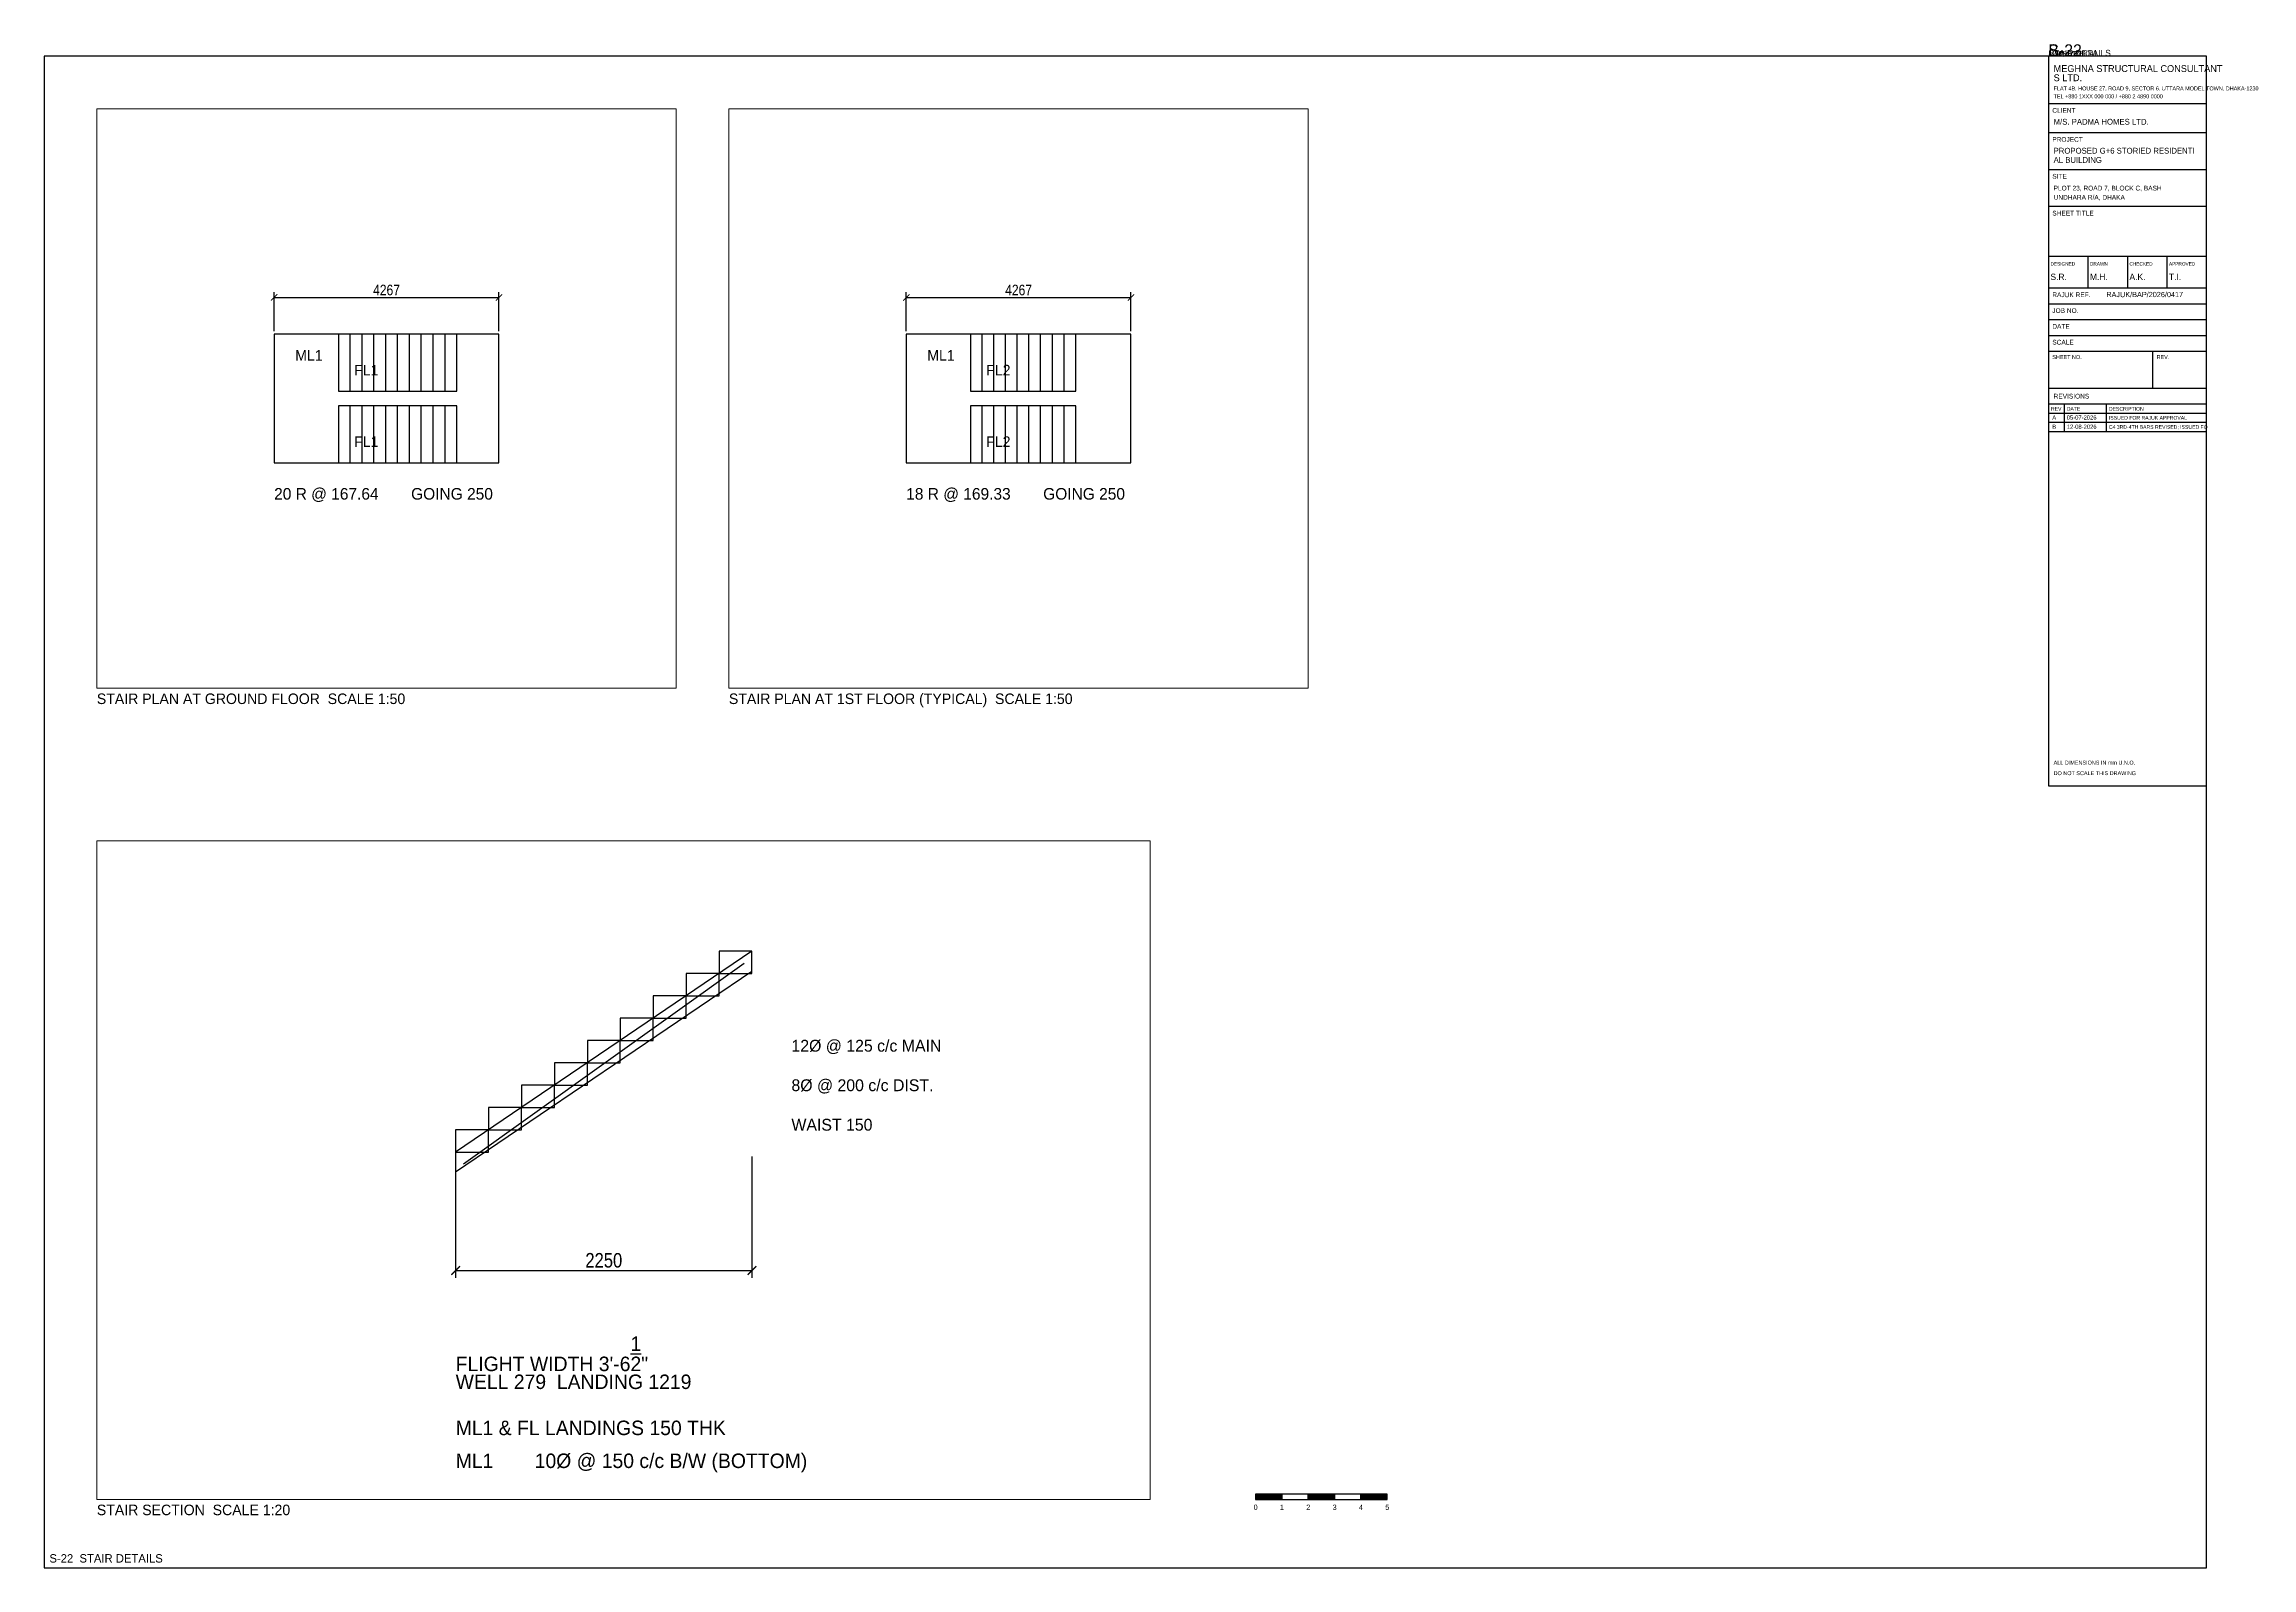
# Paper-space layout 'S-22 STAIR DETAILS' of a CAD drawing. Extents: x 10 to 848, y 10 to 589.
# The model-space entities are those that its viewports show. They can reach past a viewport. Long polylines and large blocks are cut down to what shows.
import ezdxf
from ezdxf.enums import TextEntityAlignment as Align

# ---------------------------------------------------------------- set-up
doc = ezdxf.new("R2010")
doc.units = 0
for name, color, linetype in [('Dimension', 6, 'Continuous'), ('Rod-1', 6, 'Continuous'), ('Sheet', 7, 'Continuous'), ('Slab', 5, 'Continuous'), ('Text-1', 7, 'Continuous'), ('Text-2', 7, 'Continuous'), ('TITLE', 7, 'Continuous'), ('Wall', 1, 'Continuous')]:
    doc.layers.add(name, color=color, linetype=linetype)
doc.styles.add('OpenSansCondensed-Light', font='OpenSansCondensed-Light.ttf')
doc.dimstyles.new('EZDXF', dxfattribs={"dimtxt": 0.25, "dimasz": 0.175, "dimexe": 0.375, "dimexo": 0.125, "dimgap": 0.1, "dimtad": 1, "dimlfac": 100, "dimzin": 12, "dimdsep": 46, "dimtxsty": 'OpenSansCondensed-Light', "dimblk": 'ARCHTICK', "dimcen": 2.5, "dimazin": 3, "dimtfac": 0.5, "dimtmove": 2, "dimatfit": 3})

# ---------------------------------------------------------------- blocks, each defined once
blk = doc.blocks.new('TITLE_BLOCK')
at = {"layer": 'TITLE'}
for p, q in [((0, -18), (60, -18)), ((0, -29), (60, -29)), ((0, -43), (60, -43)), ((0, -57), (60, -57)), ((0, -76), (60, -76)), ((0, -76), (0, -88)), ((15, -76), (15, -88)), ((30, -76), (30, -88)), ((45, -76), (45, -88)), ((0, -88), (60, -88)), ((0, -94), (60, -94)), ((0, -100), (60, -100)), ((0, -106), (60, -106)), ((0, -112), (60, -112)), ((39.6, -112), (39.6, -126)), ((0, -126), (60, -126)), ((0, -132), (60, -132)), ((0, -132), (60, -132)), ((6, -132), (6, -142.5)), ((22, -132), (22, -142.5)), ((0, -135.5), (60, -135.5)), ((0, -139), (60, -139)), ((0, -142.5), (60, -142.5))]:
    blk.add_line(p, q, dxfattribs=at)
blk.add_lwpolyline([(0, -277), (60, -277), (60, 0), (0, 0)], close=True, dxfattribs=at)
at = {"layer": 'Text-1'}
for tag, height in [('JOBNO', 2), ('SCALE', 2), ('SHEETTITLE', 2.4), ('SHEETTITLE2', 2.4), ('DATE', 2), ('SHEETNO', 4.5), ('REV', 4.5)]:
    blk.add_attdef(tag, (0, 0), '', height=height, dxfattribs=at)
at = {"layer": 'TITLE'}
for s, height, p in [('S LTD.', 2.6, (2, -9.5)), ('MEGHNA STRUCTURAL CONSULTANT', 2.6, (2, -6)), ('TEL +880 1XXX 000 000 / +880 2 4890 0000', 1.5, (2, -16)), ('FLAT 4B, HOUSE 27, ROAD 9, SECTOR 6, UTTARA MODEL TOWN, DHAKA-1230', 1.5, (2, -13)), ('CLIENT', 1.8, (1.5, -21.5)), ('M/S. PADMA HOMES LTD.', 2.2, (2, -26)), ('PROJECT', 1.8, (1.5, -32.5)), ('AL BUILDING', 2.2, (2, -40.5)), ('PROPOSED G+6 STORIED RESIDENTI', 2.2, (2, -37)), ('SITE', 1.8, (1.5, -46.5)), ('PLOT 23, ROAD 7, BLOCK C, BASH', 1.8, (2, -51)), ('SHEET TITLE', 1.8, (1.5, -60.5)), ('UNDHARA R/A, DHAKA', 1.8, (2, -54.5)), ('DESIGNED', 1.3, (0.8, -79.5)), ('S.R.', 2.4, (0.8, -85)), ('DRAWN', 1.3, (15.8, -79.5)), ('M.H.', 2.4, (15.8, -85)), ('A.K.', 2.4, (30.8, -85)), ('CHECKED', 1.3, (30.8, -79.5)), ('APPROVED', 1.3, (45.8, -79.5)), ('T.I.', 2.4, (45.8, -85)), ('RAJUK REF.', 1.8, (1.5, -91.5)), ('RAJUK/BAP/2026/0417', 2, (22, -91.5)), ('JOB NO.', 1.8, (1.5, -97.5)), ('SCALE', 1.8, (1.5, -109.5)), ('DATE', 1.8, (1.5, -103.5)), ('SHEET NO.', 1.5, (1.5, -115)), ('REV.', 1.5, (41.1, -115)), ('REV', 1.4, (1, -134.6)), ('REVISIONS', 1.8, (2, -130)), ('DATE', 1.4, (7, -134.6)), ('DESCRIPTION', 1.4, (23, -134.6)), ('ALL DIMENSIONS IN mm U.N.O.', 1.5, (2, -269)), ('DO NOT SCALE THIS DRAWING', 1.5, (2, -273))]:
    blk.add_text(s, height=height, dxfattribs=at).set_placement(p)
blk = doc.blocks.new('SCALE_BAR')
at = {"layer": 'Sheet'}
h = blk.add_hatch(color=7, dxfattribs=at)
h.dxf.hatch_style = 1
h.paths.add_polyline_path([(0, 0), (10, 0), (10, 2), (0, 2)])
h = blk.add_hatch(color=7, dxfattribs=at)
h.dxf.hatch_style = 1
h.paths.add_polyline_path([(20, 0), (30, 0), (30, 2), (20, 2)])
h = blk.add_hatch(color=7, dxfattribs=at)
h.dxf.hatch_style = 1
h.paths.add_polyline_path([(40, 0), (50, 0), (50, 2), (40, 2)])
for points in [[(0, 0), (10, 0), (10, 2), (0, 2)], [(10, 0), (20, 0), (20, 2), (10, 2)], [(20, 0), (30, 0), (30, 2), (20, 2)], [(30, 0), (40, 0), (40, 2), (30, 2)], [(40, 0), (50, 0), (50, 2), (40, 2)]]:
    blk.add_lwpolyline(points, close=True, dxfattribs=at)
for s, p in [('0', (0, -4)), ('1', (10, -4)), ('2', (20, -4)), ('3', (30, -4)), ('4', (40, -4)), ('5', (50, -4))]:
    blk.add_text(s, height=2, dxfattribs=at).set_placement(p, align=Align.CENTER)
at = {"layer": 'Text-1'}
blk.add_attdef('UNIT', (0, 0), '', height=2, dxfattribs=at)
blk = doc.blocks.new('_ARCHTICK')
at = {"color": 0, "linetype": 'BYBLOCK', "const_width": 0.15}
blk.add_lwpolyline([(-0.5, -0.5), (0.5, 0.5)], dxfattribs=at)

msp = doc.modelspace()

# ---------------------------------------------------------------- linework, layer by layer
for p, q in [((406016.2, -989801.9), (406016.2, -988722.4)), ((406241.2, -989801.9), (406241.2, -988722.4)), ((406466.2, -989801.9), (406466.2, -988722.4)), ((406691.2, -989801.9), (406691.2, -988722.4)), ((406916.2, -989801.9), (406916.2, -988722.4)), ((407141.2, -989801.9), (407141.2, -988722.4)), ((407366.2, -989801.9), (407366.2, -988722.4)), ((407591.2, -989801.9), (407591.2, -988722.4)), ((407816.2, -989801.9), (407816.2, -988722.4)), ((606013.4, -989801.9), (606013.4, -988722.4)), ((606235.6, -989801.9), (606235.6, -988722.4)), ((606457.9, -989801.9), (606457.9, -988722.4)), ((606680.1, -989801.9), (606680.1, -988722.4)), ((606902.3, -989801.9), (606902.3, -988722.4)), ((607124.5, -989801.9), (607124.5, -988722.4)), ((607346.8, -989801.9), (607346.8, -988722.4)), ((607569, -989801.9), (607569, -988722.4)), ((406016.2, -991160.8), (406016.2, -990081.3)), ((406241.2, -991160.8), (406241.2, -990081.3)), ((406466.2, -991160.8), (406466.2, -990081.3)), ((406691.2, -991160.8), (406691.2, -990081.3)), ((406916.2, -991160.8), (406916.2, -990081.3)), ((407141.2, -991160.8), (407141.2, -990081.3)), ((407366.2, -991160.8), (407366.2, -990081.3)), ((407591.2, -991160.8), (407591.2, -990081.3)), ((407816.2, -991160.8), (407816.2, -990081.3)), ((606013.4, -991160.8), (606013.4, -990081.3)), ((606235.6, -991160.8), (606235.6, -990081.3)), ((606457.9, -991160.8), (606457.9, -990081.3)), ((606680.1, -991160.8), (606680.1, -990081.3)), ((606902.3, -991160.8), (606902.3, -990081.3)), ((607124.5, -991160.8), (607124.5, -990081.3)), ((607346.8, -991160.8), (607346.8, -990081.3)), ((607569, -991160.8), (607569, -990081.3))]:
    msp.add_line(p, q)
at = {"layer": 'Rod-1'}
msp.add_line((800060, -1000090), (802190, -998566), dxfattribs=at)
at = {"layer": 'Slab'}
for points in [[(405791.2, -989801.9), (408041.2, -989801.9), (408041.2, -988722.4), (405791.2, -988722.4)], [(605791.2, -989801.9), (607791.2, -989801.9), (607791.2, -988722.4), (605791.2, -988722.4)], [(405791.2, -991160.8), (408041.2, -991160.8), (408041.2, -990081.3), (405791.2, -990081.3)], [(605791.2, -991160.8), (607791.2, -991160.8), (607791.2, -990081.3), (605791.2, -990081.3)], [(800000, -1000150), (802250, -998626), (802250, -998476), (800000, -1000000)], [(802000, -998645.3), (802250, -998645.3), (802250, -998476), (802000, -998476)], [(801750, -998814.7), (802000, -998814.7), (802000, -998645.3), (801750, -998645.3)], [(801500, -998984), (801750, -998984), (801750, -998814.7), (801500, -998814.7)], [(801250, -999153.3), (801500, -999153.3), (801500, -998984), (801250, -998984)], [(801000, -999322.7), (801250, -999322.7), (801250, -999153.3), (801000, -999153.3)], [(800750, -999492), (801000, -999492), (801000, -999322.7), (800750, -999322.7)], [(800500, -999661.3), (800750, -999661.3), (800750, -999492), (800500, -999492)], [(800250, -999830.7), (800500, -999830.7), (800500, -999661.3), (800250, -999661.3)], [(800000, -1000000), (800250, -1000000), (800250, -999830.7), (800000, -999830.7)]]:
    msp.add_lwpolyline(points, close=True, dxfattribs=at)
at = {"layer": 'Wall'}
for points in [[(404572, -991160.8), (408839.2, -991160.8), (408839.2, -988722.4), (404572, -988722.4)], [(604572, -991160.8), (608839.2, -991160.8), (608839.2, -988722.4), (604572, -988722.4)]]:
    msp.add_lwpolyline(points, close=True, dxfattribs=at)

# ---------------------------------------------------------------- texts
at = {"layer": 'Text-1'}
for s, p in [('ML1', (404972, -989222.4)), ('ML1', (604972, -989222.4)), ('FL1', (406091.2, -989501.9)), ('FL2', (606091.2, -989501.9)), ('FL1', (406091.2, -990860.8)), ('FL2', (606091.2, -990860.8))]:
    msp.add_text(s, height=200, dxfattribs=at).set_placement(p)
at = {"layer": 'Text-2'}
for s, height, p in [('20 R @ 167.64', 220, (404572, -991860.8)), ('GOING 250', 220, (407172, -991860.8)), ('18 R @ 169.33', 220, (604572, -991860.8)), ('GOING 250', 220, (607172, -991860.8)), ('12%%C @ 125 c/c MAIN', 90, (802550, -999238)), ('8%%C @ 200 c/c DIST.', 90, (802550, -999538)), ('WAIST 150', 90, (802550, -999838)), ('WELL 279  LANDING 1219', 110, (800000, -1001800)), ('ML1 & FL LANDINGS 150 THK', 110, (800000, -1002150)), ('ML1', 110, (800000, -1002400)), ('10%%C @ 150 c/c B/W (BOTTOM)', 110, (800600, -1002400))]:
    msp.add_text(s, height=height, dxfattribs=at).set_placement(p)
at = {"layer": 'Text-2', "insert": (800000, -1001400), "char_height": 110, "width": 6000, "attachment_point": 1}
msp.add_mtext('FLIGHT WIDTH 3\'-6\\S1/2;"', dxfattribs=at)

# ---------------------------------------------------------------- dimensions: what is measured, and where the dimension line sits
at = {"layer": 'Dimension'}
for base, p1, p2, override in [((404572, -988022.4), (404572, -988722.4), (408839.2, -988722.4), {"dimtxt": 200, "dimasz": 120, "dimexe": 100, "dimexo": 60, "dimgap": 40, "dimtad": 1, "dimtih": 1, "dimtoh": 1, "dimdec": 0, "dimlfac": 1}), ((604572, -988022.4), (604572, -988722.4), (608839.2, -988722.4), {"dimtxt": 200, "dimasz": 120, "dimexe": 100, "dimexo": 60, "dimgap": 40, "dimtad": 1, "dimtih": 1, "dimtoh": 1, "dimdec": 0, "dimlfac": 1}), ((800000, -1000900), (800000, -1000000), (802250, -1000000), {"dimtxt": 110, "dimasz": 66, "dimexe": 55, "dimexo": 33, "dimgap": 22, "dimtad": 1, "dimtih": 1, "dimtoh": 1, "dimdec": 0, "dimlfac": 1})]:
    msp.add_linear_dim(base=base, p1=p1, p2=p2, dimstyle='EZDXF', override=override, dxfattribs=at).render()

psp = doc.layouts.new('S-22 STAIR DETAILS')

# ---------------------------------------------------------------- linework, layer by layer
at = {"layer": 'Sheet'}
psp.add_lwpolyline([(10, 10), (831, 10), (831, 584), (10, 584)], close=True, dxfattribs=at)

# ---------------------------------------------------------------- block references
psp.add_blockref('SCALE_BAR', (470, 36), dxfattribs=at).add_auto_attribs({'UNIT': 'm'})
at = {"layer": 'TITLE'}
psp.add_blockref('TITLE_BLOCK', (771, 584), dxfattribs=at).add_auto_attribs({'SHEETTITLE': 'STAIR DETAILS', 'JOBNO': 'MSC-2026-041', 'DATE': '12-08-2026', 'SCALE': '1:50, 1:20', 'SHEETNO': 'S-22', 'REV': 'B'})

# ---------------------------------------------------------------- texts
at = {"layer": 'Sheet'}
for s, height, p in [('STAIR PLAN AT GROUND FLOOR  SCALE 1:50', 4, (30, 338)), ('STAIR PLAN AT 1ST FLOOR (TYPICAL)  SCALE 1:50', 4, (270, 338)), ('STAIR SECTION  SCALE 1:20', 4, (30, 30)), ('S-22  STAIR DETAILS', 3.2, (12, 12))]:
    psp.add_text(s, height=height, dxfattribs=at).set_placement(p)
at = {"layer": 'TITLE'}
for s, height, p in [('A', 1.6, (772.5, 446)), ('05-07-2026', 1.6, (778, 446)), ('ISSUED FOR RAJUK APPROVAL', 1.4, (794, 446)), ('B', 1.6, (772.5, 442.5)), ('12-08-2026', 1.6, (778, 442.5)), ('C4 3RD-4TH BARS REVISED; ISSUED FO', 1.4, (794, 442.5))]:
    psp.add_text(s, height=height, dxfattribs=at).set_placement(p)

# ---------------------------------------------------------------- viewports
at = {"layer": 'VIEWPORTS'}
psp.add_viewport(center=(140, 454), size=(220, 220), view_center_point=(406705.6, -989941.6), view_height=11000, dxfattribs=at)
for center, size, view_center_point, view_height, status in [((380, 454), (220, 220), (606705.6, -989941.6), 11000, 3), ((230, 161), (400, 250), (801275, -1000138), 5000, 4)]:
    psp.add_viewport(center=center, size=size, view_center_point=view_center_point, view_height=view_height, status=status, dxfattribs=at)

doc.saveas('drawing.dxf')
